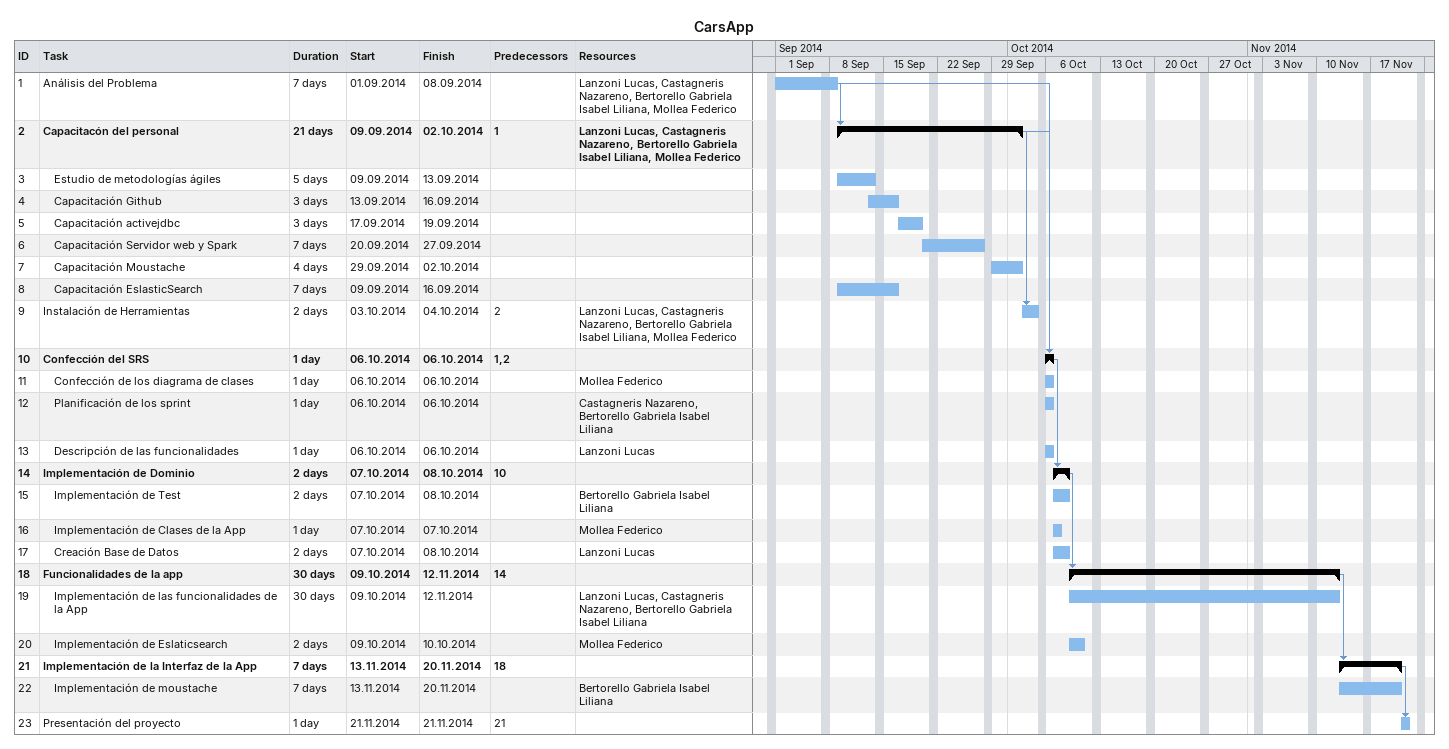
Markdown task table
CarsApp

| ID | Level | Task | Duration | Start | Finish | Predecessors | Resources |
|---|---|---|---|---|---|---|---|
| 1 | 1 | Análisis del Problema | 7d | 2014-09-01 | 2014-09-08 |  | Lanzoni Lucas, Castagneris Nazareno, Bertorello Gabriela Isabel Liliana, Mollea Federico |
| 2 | 1 | **Capacitacón del personal** | 21d | 2014-09-09 | 2014-10-02 | 1 | Lanzoni Lucas, Castagneris Nazareno, Bertorello Gabriela Isabel Liliana, Mollea Federico |
| 3 | 2 | Estudio de metodologías ágiles | 5d | 2014-09-09 | 2014-09-13 |  |  |
| 4 | 2 | Capacitación Github | 3d | 2014-09-13 | 2014-09-16 |  |  |
| 5 | 2 | Capacitación activejdbc | 3d | 2014-09-17 | 2014-09-19 |  |  |
| 6 | 2 | Capacitación Servidor web y Spark | 7d | 2014-09-20 | 2014-09-27 |  |  |
| 7 | 2 | Capacitación Moustache | 4d | 2014-09-29 | 2014-10-02 |  |  |
| 8 | 2 | Capacitación EslasticSearch | 7d | 2014-09-09 | 2014-09-16 |  |  |
| 9 | 1 | Instalación de Herramientas | 2d | 2014-10-03 | 2014-10-04 | 2 | Lanzoni Lucas, Castagneris Nazareno, Bertorello Gabriela Isabel Liliana, Mollea Federico |
| 10 | 1 | **Confección del SRS** | 1d | 2014-10-06 | 2014-10-06 | 1, 2 |  |
| 11 | 2 | Confección de los diagrama de clases | 1d | 2014-10-06 | 2014-10-06 |  | Mollea Federico |
| 12 | 2 | Planificación de los sprint | 1d | 2014-10-06 | 2014-10-06 |  | Castagneris Nazareno, Bertorello Gabriela Isabel Liliana |
| 13 | 2 | Descripción de las funcionalidades | 1d | 2014-10-06 | 2014-10-06 |  | Lanzoni Lucas |
| 14 | 1 | **Implementación de Dominio** | 2d | 2014-10-07 | 2014-10-08 | 10 |  |
| 15 | 2 | Implementación de Test | 2d | 2014-10-07 | 2014-10-08 |  | Bertorello Gabriela Isabel Liliana |
| 16 | 2 | Implementación de Clases de la App | 1d | 2014-10-07 | 2014-10-07 |  | Mollea Federico |
| 17 | 2 | Creación Base de Datos | 2d | 2014-10-07 | 2014-10-08 |  | Lanzoni Lucas |
| 18 | 1 | **Funcionalidades de la app** | 30d | 2014-10-09 | 2014-11-12 | 14 |  |
| 19 | 2 | Implementación de las funcionalidades de la App | 30d | 2014-10-09 | 2014-11-12 |  | Lanzoni Lucas, Castagneris Nazareno, Bertorello Gabriela Isabel Liliana |
| 20 | 2 | Implementación de Eslaticsearch | 2d | 2014-10-09 | 2014-10-10 |  | Mollea Federico |
| 21 | 1 | **Implementación de la Interfaz de la App** | 7d | 2014-11-13 | 2014-11-20 | 18 |  |
| 22 | 2 | Implementación de moustache | 7d | 2014-11-13 | 2014-11-20 |  | Bertorello Gabriela Isabel Liliana |
| 23 | 1 | Presentación del proyecto | 1d | 2014-11-21 | 2014-11-21 | 21 |  |
